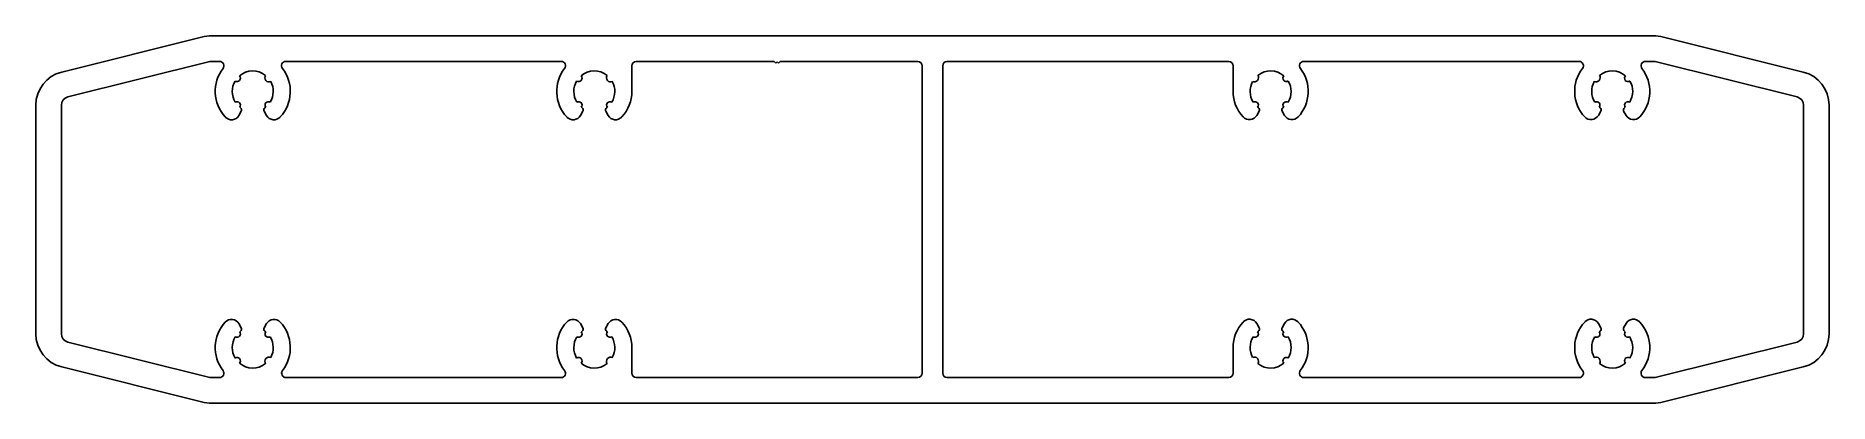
# Model space of a CAD drawing. Extents: x 334 to 544, y 615 to 658.
import ezdxf

# ---------------------------------------------------------------- set-up
doc = ezdxf.new("R2010")
doc.units = 0
doc.layers.get('0').update_dxf_attribs({"linetype": 'CONTINUOUS'})

msp = doc.modelspace()

# ---------------------------------------------------------------- linework, layer by layer
for p, q in [((337.35, 653.47, 1692.57), (353.73, 657.56, 1692.57)), ((354.94, 657.71, 1692.57), (523.71, 657.71, 1692.57)), ((524.92, 657.56, 1692.57), (541.29, 653.47, 1692.57)), ((338.08, 650.56, 1692.57), (354.69, 654.71, 1692.57)), ((354.69, 654.71, 1692.57), (355.85, 654.71, 1692.57)), ((363.59, 654.71, 1692.57), (395.85, 654.71, 1692.57)), ((404.12, 651.21, 1692.57), (404.12, 654.21, 1692.57)), ((404.62, 654.71, 1692.57), (420.77, 654.71, 1692.57)), ((420.77, 654.71, 1692.57), (420.97, 654.51, 1692.57)), ((420.97, 654.51, 1692.57), (421.12, 654.66, 1692.57)), ((421.12, 654.66, 1692.57), (421.27, 654.51, 1692.57)), ((421.27, 654.51, 1692.57), (421.47, 654.71, 1692.57)), ((421.47, 654.71, 1692.57), (437.62, 654.71, 1692.57)), ((438.12, 654.21, 1692.57), (438.12, 618.21, 1692.57)), ((440.52, 618.21, 1692.57), (440.52, 654.21, 1692.57)), ((441.02, 654.71, 1692.57), (474.02, 654.71, 1692.57)), ((474.52, 654.21, 1692.57), (474.52, 651.21, 1692.57)), ((482.8, 654.71, 1692.57), (515.05, 654.71, 1692.57)), ((522.8, 654.71, 1692.57), (523.95, 654.71, 1692.57)), ((523.95, 654.71, 1692.57), (540.57, 650.56, 1692.57)), ((334.32, 622.83, 1692.57), (334.32, 649.59, 1692.57)), ((337.32, 622.83, 1692.57), (337.32, 649.59, 1692.57)), ((358.3, 649.27, 1692.57), (358.2, 649.36, 1692.57)), ((361.25, 649.36, 1692.57), (361.15, 649.27, 1692.57)), ((398.3, 649.27, 1692.57), (398.2, 649.36, 1692.57)), ((401.25, 649.36, 1692.57), (401.15, 649.27, 1692.57)), ((477.5, 649.28, 1692.57), (477.4, 649.36, 1692.57)), ((480.45, 649.36, 1692.57), (480.35, 649.28, 1692.57)), ((517.5, 649.28, 1692.57), (517.4, 649.36, 1692.57)), ((520.45, 649.36, 1692.57), (520.35, 649.28, 1692.57)), ((541.32, 649.59, 1692.57), (541.32, 622.83, 1692.57)), ((544.32, 649.59, 1692.57), (544.32, 622.83, 1692.57)), ((358.1, 648.39, 1692.57), (358.38, 648.88, 1692.57)), ((361.06, 648.88, 1692.57), (361.35, 648.39, 1692.57)), ((398.1, 648.39, 1692.57), (398.38, 648.88, 1692.57)), ((401.06, 648.88, 1692.57), (401.35, 648.39, 1692.57)), ((477.3, 648.4, 1692.57), (477.58, 648.89, 1692.57)), ((480.26, 648.89, 1692.57), (480.55, 648.4, 1692.57)), ((517.3, 648.4, 1692.57), (517.58, 648.89, 1692.57)), ((520.26, 648.89, 1692.57), (520.55, 648.4, 1692.57)), ((358.38, 623.53, 1692.57), (358.1, 624.02, 1692.57)), ((361.35, 624.02, 1692.57), (361.06, 623.53, 1692.57)), ((398.38, 623.53, 1692.57), (398.1, 624.02, 1692.57)), ((401.35, 624.02, 1692.57), (401.06, 623.53, 1692.57)), ((477.58, 623.54, 1692.57), (477.3, 624.03, 1692.57)), ((480.55, 624.03, 1692.57), (480.26, 623.54, 1692.57)), ((517.58, 623.54, 1692.57), (517.3, 624.03, 1692.57)), ((520.55, 624.03, 1692.57), (520.26, 623.54, 1692.57)), ((354.69, 617.71, 1692.57), (338.08, 621.86, 1692.57)), ((358.2, 623.06, 1692.57), (358.3, 623.14, 1692.57)), ((361.15, 623.14, 1692.57), (361.25, 623.06, 1692.57)), ((398.2, 623.06, 1692.57), (398.3, 623.14, 1692.57)), ((401.15, 623.14, 1692.57), (401.25, 623.06, 1692.57)), ((477.4, 623.07, 1692.57), (477.5, 623.15, 1692.57)), ((480.35, 623.15, 1692.57), (480.45, 623.07, 1692.57)), ((517.4, 623.07, 1692.57), (517.5, 623.15, 1692.57)), ((520.35, 623.15, 1692.57), (520.45, 623.07, 1692.57)), ((540.57, 621.86, 1692.57), (523.95, 617.71, 1692.57)), ((404.12, 618.21, 1692.57), (404.12, 621.21, 1692.57)), ((474.52, 621.21, 1692.57), (474.52, 618.21, 1692.57)), ((353.73, 614.86, 1692.57), (337.35, 618.95, 1692.57)), ((355.85, 617.71, 1692.57), (354.69, 617.71, 1692.57)), ((395.85, 617.71, 1692.57), (363.6, 617.71, 1692.57)), ((437.62, 617.71, 1692.57), (404.62, 617.71, 1692.57)), ((474.02, 617.71, 1692.57), (441.02, 617.71, 1692.57)), ((515.05, 617.71, 1692.57), (482.79, 617.71, 1692.57)), ((523.95, 617.71, 1692.57), (522.79, 617.71, 1692.57)), ((541.29, 618.95, 1692.57), (524.92, 614.86, 1692.57)), ((523.71, 614.71, 1692.57), (354.94, 614.71, 1692.57))]:
    msp.add_line(p, q)
for centre, radius, start, end in [((354.94, 652.71, 1692.57), 5, 90, 104.0362), ((523.71, 652.71, 1692.57), 5, 75.9638, 90), ((338.32, 649.59, 1692.57), 4, 104.0362, 180), ((359.72, 651.21, 1692.57), 4.4, 142.1859, 222.8954), ((355.85, 654.21, 1692.57), 0.5, 322.1859, 90), ((359.72, 651.21, 1692.57), 2.4, 51.4783, 130.4396), ((359.72, 651.21, 1692.57), 4.4, 317.1046, 37.8141), ((363.59, 654.21, 1692.57), 0.5, 90, 217.8141), ((399.72, 651.21, 1692.57), 4.4, 142.1859, 222.8954), ((395.85, 654.21, 1692.57), 0.5, 322.1859, 90), ((399.72, 651.21, 1692.57), 2.4, 51.4783, 130.4396), ((404.62, 654.21, 1692.57), 0.5, 90, 180), ((437.62, 654.21, 1692.57), 0.5, 0, 90), ((441.02, 654.21, 1692.57), 0.5, 90, 180), ((474.02, 654.21, 1692.57), 0.5, 0, 90), ((478.92, 651.21, 1692.57), 2.4, 49.5604, 128.5217), ((478.92, 651.21, 1692.57), 4.4, 317.1046, 37.69), ((482.8, 654.21, 1692.57), 0.5, 90, 217.69), ((518.92, 651.21, 1692.57), 4.4, 142.31, 222.8954), ((515.05, 654.21, 1692.57), 0.5, 322.31, 90), ((518.92, 651.21, 1692.57), 2.4, 49.5604, 128.5217), ((518.92, 651.21, 1692.57), 4.4, 317.1046, 37.69), ((522.8, 654.21, 1692.57), 0.5, 90, 217.69), ((540.32, 649.59, 1692.57), 4, 360, 75.9638), ((359.72, 651.21, 1692.57), 2.4, 149.5604, 211.5865), ((357.88, 652.75, 1692.57), 0.4, 234.7802, 45.2198), ((361.64, 652.81, 1692.57), 0.5, 147.2175, 292.7825), ((359.72, 651.21, 1692.57), 2.4, 328.4135, 28.5217), ((399.72, 651.21, 1692.57), 2.4, 149.5604, 211.5865), ((397.88, 652.75, 1692.57), 0.4, 234.7802, 45.2198), ((401.64, 652.81, 1692.57), 0.5, 147.2175, 292.7825), ((399.72, 651.21, 1692.57), 2.4, 328.4135, 28.5217), ((399.72, 651.21, 1692.57), 4.4, 317.1046, 0), ((478.92, 651.21, 1692.57), 4.4, 180, 222.8954), ((478.92, 651.21, 1692.57), 2.4, 151.4783, 211.5865), ((477.01, 652.82, 1692.57), 0.5, 247.2175, 32.7825), ((480.76, 652.76, 1692.57), 0.4, 134.7802, 305.2198), ((478.92, 651.21, 1692.57), 2.4, 328.4135, 30.4396), ((518.92, 651.21, 1692.57), 2.4, 151.4783, 211.5865), ((517.01, 652.82, 1692.57), 0.5, 247.2175, 32.7825), ((520.76, 652.76, 1692.57), 0.4, 134.7802, 305.2198), ((518.92, 651.21, 1692.57), 2.4, 328.4135, 30.4396), ((338.32, 649.59, 1692.57), 1, 104.0362, 180), ((357.88, 649.61, 1692.57), 0.4, 321.0778, 120.9865), ((358.12, 649.03, 1692.57), 0.3, 330, 53.6206), ((361.32, 649.03, 1692.57), 0.3, 126.3794, 210), ((361.56, 649.61, 1692.57), 0.4, 59.0135, 218.9222), ((397.88, 649.61, 1692.57), 0.4, 321.0778, 120.9865), ((398.12, 649.03, 1692.57), 0.3, 330, 53.6206), ((401.32, 649.03, 1692.57), 0.3, 126.3794, 210), ((401.56, 649.61, 1692.57), 0.4, 59.0135, 218.9222), ((477.08, 649.61, 1692.57), 0.4, 321.0778, 120.9865), ((477.32, 649.04, 1692.57), 0.3, 330, 53.6206), ((480.52, 649.04, 1692.57), 0.3, 126.3794, 210), ((480.76, 649.61, 1692.57), 0.4, 59.0135, 218.9222), ((517.08, 649.61, 1692.57), 0.4, 321.0778, 120.9865), ((517.32, 649.04, 1692.57), 0.3, 330, 53.6206), ((520.52, 649.04, 1692.57), 0.3, 126.3794, 210), ((520.76, 649.61, 1692.57), 0.4, 59.0135, 218.9222), ((540.32, 649.59, 1692.57), 1, 0, 75.9638), ((357.23, 648.89, 1692.57), 1, 222.8954, 330), ((362.21, 648.89, 1692.57), 1, 210, 317.1046), ((397.23, 648.89, 1692.57), 1, 222.8954, 330), ((402.21, 648.89, 1692.57), 1, 210, 317.1046), ((476.43, 648.9, 1692.57), 1, 222.8954, 330), ((481.41, 648.9, 1692.57), 1, 210, 317.1046), ((516.43, 648.9, 1692.57), 1, 222.8954, 330), ((521.41, 648.9, 1692.57), 1, 210, 317.1046), ((359.72, 621.21, 1692.57), 4.4, 137.1046, 217.69), ((357.23, 623.52, 1692.57), 1, 30, 137.1046), ((362.21, 623.52, 1692.57), 1, 42.8954, 150), ((359.72, 621.21, 1692.57), 4.4, 322.31, 42.8954), ((399.72, 621.21, 1692.57), 4.4, 137.1046, 217.69), ((397.23, 623.52, 1692.57), 1, 30, 137.1046), ((402.21, 623.52, 1692.57), 1, 42.8954, 150), ((399.72, 621.21, 1692.57), 4.4, 360, 42.8954), ((478.92, 621.21, 1692.57), 4.4, 137.1046, 180), ((476.43, 623.53, 1692.57), 1, 30, 137.1046), ((481.41, 623.53, 1692.57), 1, 42.8954, 150), ((478.92, 621.21, 1692.57), 4.4, 322.1859, 42.8954), ((518.92, 621.21, 1692.57), 4.4, 137.1046, 217.8141), ((516.43, 623.53, 1692.57), 1, 30, 137.1046), ((521.41, 623.53, 1692.57), 1, 42.8954, 150), ((518.92, 621.21, 1692.57), 4.4, 322.1859, 42.8954), ((338.32, 622.83, 1692.57), 4, 180, 255.9638), ((338.32, 622.83, 1692.57), 1, 180, 255.9638), ((359.72, 621.21, 1692.57), 2.4, 148.4135, 210.4396), ((357.88, 622.81, 1692.57), 0.4, 239.0135, 38.9222), ((358.12, 623.38, 1692.57), 0.3, 306.3794, 30), ((361.32, 623.38, 1692.57), 0.3, 150, 233.6206), ((361.56, 622.81, 1692.57), 0.4, 141.0778, 300.9865), ((359.72, 621.21, 1692.57), 2.4, 331.4783, 31.5865), ((399.72, 621.21, 1692.57), 2.4, 148.4135, 210.4396), ((397.88, 622.81, 1692.57), 0.4, 239.0135, 38.9222), ((398.12, 623.38, 1692.57), 0.3, 306.3794, 30), ((401.32, 623.38, 1692.57), 0.3, 150, 233.6206), ((401.56, 622.81, 1692.57), 0.4, 141.0778, 300.9865), ((399.72, 621.21, 1692.57), 2.4, 331.4783, 31.5865), ((478.92, 621.21, 1692.57), 2.4, 148.4135, 208.5217), ((477.08, 622.81, 1692.57), 0.4, 239.0135, 38.9222), ((477.32, 623.39, 1692.57), 0.3, 306.3794, 30), ((480.52, 623.39, 1692.57), 0.3, 150, 233.6206), ((480.76, 622.81, 1692.57), 0.4, 141.0778, 300.9865), ((478.92, 621.21, 1692.57), 2.4, 329.5604, 31.5865), ((518.92, 621.21, 1692.57), 2.4, 148.4135, 208.5217), ((517.08, 622.81, 1692.57), 0.4, 239.0135, 38.9222), ((517.32, 623.39, 1692.57), 0.3, 306.3794, 30), ((520.52, 623.39, 1692.57), 0.3, 150, 233.6206), ((520.76, 622.81, 1692.57), 0.4, 141.0778, 300.9865), ((518.92, 621.21, 1692.57), 2.4, 329.5604, 31.5865), ((540.32, 622.83, 1692.57), 1, 284.0362, 360), ((540.32, 622.83, 1692.57), 4, 284.0362, 360), ((357.88, 619.66, 1692.57), 0.4, 314.7802, 125.2198), ((361.64, 619.6, 1692.57), 0.5, 67.2175, 212.7825), ((397.88, 619.66, 1692.57), 0.4, 314.7802, 125.2198), ((401.64, 619.6, 1692.57), 0.5, 67.2175, 212.7825), ((477.01, 619.61, 1692.57), 0.5, 327.2175, 112.7825), ((480.76, 619.67, 1692.57), 0.4, 54.7802, 225.2198), ((517.01, 619.61, 1692.57), 0.5, 327.2175, 112.7825), ((520.76, 619.67, 1692.57), 0.4, 54.7802, 225.2198), ((355.85, 618.21, 1692.57), 0.5, 270, 37.69), ((359.72, 621.21, 1692.57), 2.4, 229.5604, 308.5217), ((363.6, 618.21, 1692.57), 0.5, 142.31, 270), ((395.85, 618.21, 1692.57), 0.5, 270, 37.69), ((399.72, 621.21, 1692.57), 2.4, 229.5604, 308.5217), ((404.62, 618.21, 1692.57), 0.5, 180, 270), ((437.62, 618.21, 1692.57), 0.5, 270, 0), ((441.02, 618.21, 1692.57), 0.5, 180, 270), ((474.02, 618.21, 1692.57), 0.5, 270, 0), ((478.92, 621.21, 1692.57), 2.4, 231.4783, 310.4396), ((482.79, 618.21, 1692.57), 0.5, 142.1859, 270), ((515.05, 618.21, 1692.57), 0.5, 270, 37.8141), ((518.92, 621.21, 1692.57), 2.4, 231.4783, 310.4396), ((522.79, 618.21, 1692.57), 0.5, 142.1859, 270), ((354.94, 619.71, 1692.57), 5, 255.9638, 270), ((523.71, 619.71, 1692.57), 5, 270, 284.0362)]:
    msp.add_arc(centre, radius, start, end)

doc.saveas('drawing.dxf')
